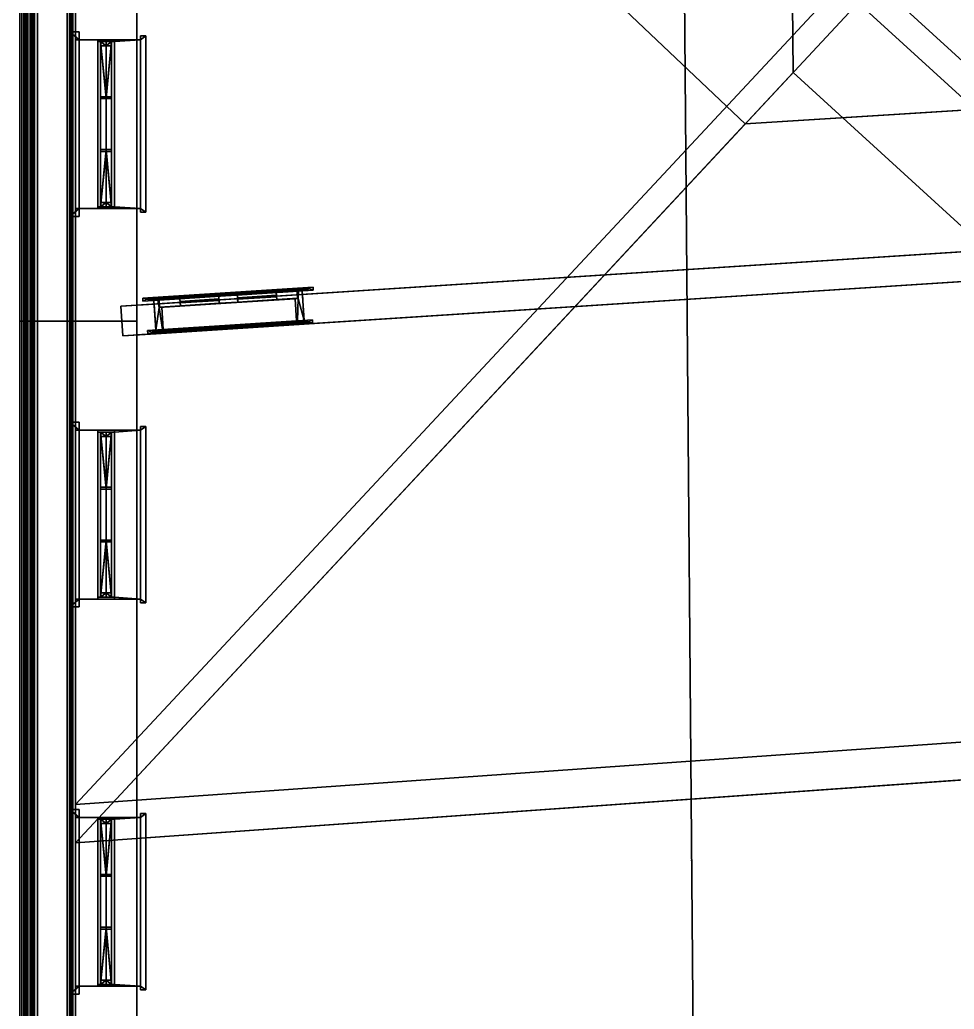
# Model space of a CAD drawing. Extents: x -0.3 to 25, y 0 to 31.3.
# Drawn here: x -0.3 to 4.74, y 2.82 to 8.15 of the extents above; entities that cross this region are included whole.
import ezdxf

# ---------------------------------------------------------------- set-up
doc = ezdxf.new("R2010")
doc.units = 0

# ---------------------------------------------------------------- blocks, each defined once
blk = doc.blocks.new('sash_big')
at = {"color": 255}
mesh = blk.add_polyface(dxfattribs=at)
corners = [(0, 0.35), (0, 0.35, 0.0522), (0, 0.35, 0.0772), (0, 0.21, 0.0772), (0, 0.21, 1.82), (0, 0.12, 0.0267), (0, 0.12, 1.82), (0, 0.02), (0, 0.02, 0.01), (0.01, 0.21, 0.0772), (0.01, 0.21, 1.81), (0.01, 0.195, 0.0772), (0.01, 0.195, 0.9752), (0.01, 0.165, 0.0772), (0.01, 0.165, 0.9371), (0.01, 0.165, 0.9752), (0.01, 0.165, 1.81), (0.01, 0.135, 0.9371), (0.01, 0.135, 1.81), (0.01, 0.12, 0.0772), (0.01, 0.12, 1.81), (0.0331, 0.195, 0.1254), (0.0331, 0.195, 0.5263), (0.0331, 0.195, 0.5363), (0.0331, 0.195, 0.9371), (0.0331, 0.165, 0.1254), (0.0331, 0.165, 0.5263), (0.0331, 0.165, 0.5363), (0.0331, 0.165, 0.9371), (0.0331, 0.165, 0.9752), (0.0331, 0.165, 1.376), (0.0331, 0.165, 1.386), (0.0331, 0.165, 1.7869), (0.0331, 0.135, 0.9752), (0.0331, 0.135, 1.376), (0.0331, 0.135, 1.386), (0.0331, 0.135, 1.7869), (0.3077, 0.195, 0.1254), (0.3077, 0.195, 0.5263), (0.3077, 0.195, 0.5363), (0.3077, 0.195, 0.9371), (0.3077, 0.165, 0.1254), (0.3077, 0.165, 0.5263), (0.3077, 0.165, 0.5363), (0.3077, 0.165, 0.9371), (0.3077, 0.165, 0.9752), (0.3077, 0.165, 1.376), (0.3077, 0.165, 1.386), (0.3077, 0.165, 1.7869), (0.3077, 0.135, 0.9752), (0.3077, 0.135, 1.376), (0.3077, 0.135, 1.386), (0.3077, 0.135, 1.7869), (0.3177, 0.195, 0.1254), (0.3177, 0.195, 0.5263), (0.3177, 0.195, 0.5363), (0.3177, 0.195, 0.9371), (0.3177, 0.165, 0.1254), (0.3177, 0.165, 0.5263), (0.3177, 0.165, 0.5363), (0.3177, 0.165, 0.9371), (0.3177, 0.165, 0.9752), (0.3177, 0.165, 1.376), (0.3177, 0.165, 1.386), (0.3177, 0.165, 1.7869), (0.3177, 0.135, 0.9752), (0.3177, 0.135, 1.376), (0.3177, 0.135, 1.386), (0.3177, 0.135, 1.7869), (0.5923, 0.195, 0.1254), (0.5923, 0.195, 0.5263), (0.5923, 0.195, 0.5363), (0.5923, 0.195, 0.9371), (0.5923, 0.165, 0.1254), (0.5923, 0.165, 0.5263), (0.5923, 0.165, 0.5363), (0.5923, 0.165, 0.9371), (0.5923, 0.165, 0.9752), (0.5923, 0.165, 1.376), (0.5923, 0.165, 1.386), (0.5923, 0.165, 1.7869), (0.5923, 0.135, 0.9752), (0.5923, 0.135, 1.376), (0.5923, 0.135, 1.386), (0.5923, 0.135, 1.7869), (0.6023, 0.195, 0.1254), (0.6023, 0.195, 0.5263), (0.6023, 0.195, 0.5363), (0.6023, 0.195, 0.9371), (0.6023, 0.165, 0.1254), (0.6023, 0.165, 0.5263), (0.6023, 0.165, 0.5363), (0.6023, 0.165, 0.9371), (0.6023, 0.165, 0.9752), (0.6023, 0.165, 1.376), (0.6023, 0.165, 1.386), (0.6023, 0.165, 1.7869), (0.6023, 0.135, 0.9752), (0.6023, 0.135, 1.376), (0.6023, 0.135, 1.386), (0.6023, 0.135, 1.7869), (0.8769, 0.195, 0.1254), (0.8769, 0.195, 0.5263), (0.8769, 0.195, 0.5363), (0.8769, 0.195, 0.9371), (0.8769, 0.165, 0.1254), (0.8769, 0.165, 0.5263), (0.8769, 0.165, 0.5363), (0.8769, 0.165, 0.9371), (0.8769, 0.165, 0.9752), (0.8769, 0.165, 1.376), (0.8769, 0.165, 1.386), (0.8769, 0.165, 1.7869), (0.8769, 0.135, 0.9752), (0.8769, 0.135, 1.376), (0.8769, 0.135, 1.386), (0.8769, 0.135, 1.7869), (0.9, 0.21, 0.0772), (0.9, 0.21, 1.81), (0.9, 0.195, 0.0772), (0.9, 0.195, 0.9752), (0.9, 0.165, 0.0772), (0.9, 0.165, 0.9371), (0.9, 0.165, 0.9752), (0.9, 0.165, 1.81), (0.9, 0.135, 0.9371), (0.9, 0.135, 1.81), (0.9, 0.12, 0.0772), (0.9, 0.12, 1.81), (0.91, 0.35), (0.91, 0.35, 0.0522), (0.91, 0.35, 0.0772), (0.91, 0.21, 0.0772), (0.91, 0.21, 1.82), (0.91, 0.12, 0.0267), (0.91, 0.12, 1.82), (0.91, 0.02), (0.91, 0.02, 0.01), (0.93, 0.35, 0.0522), (0.93, 0.35, 0.0772), (0.93, 0.38, 0.0522), (0.93, 0.38, 0.0772), (0.9525, 0.02, 0.01), (0.9525, 0.02, -0.1233), (0.9525, -0.03, 0.0017), (0.9525, -0.03, -0.1233), (-0.02, 0.35, 0.0522), (-0.02, 0.35, 0.0772), (-0.02, 0.38, 0.0522), (-0.02, 0.38, 0.0772), (-0.0425, 0.02, 0.01), (-0.0425, 0.02, -0.1233), (-0.0425, -0.03, 0.0017), (-0.0425, -0.03, -0.1233)]
mesh.append_faces([[corners[k] for k in face] for face in [(4, 3, 5, 6), (135, 134, 132, 133), (136, 143, 151, 7), (131, 130, 138, 139), (147, 146, 1, 2), (1, 130, 129, 0), (134, 130, 131, 132), (136, 129, 130, 134), (2, 1, 5, 3), (1, 0, 7, 5), (129, 136, 7, 0), (8, 7, 151, 150), (5, 7, 8), (142, 143, 136, 137), (137, 136, 134)]], dxfattribs={"color": 0})
mesh.append_faces([[corners[k] for k in face] for face in [(29, 15, 30), (109, 110, 123), (111, 112, 124), (32, 31, 16), (114, 113, 125), (36, 18, 35), (17, 33, 34), (116, 115, 126), (28, 14, 27), (108, 107, 122), (106, 105, 121), (25, 26, 13), (125, 108, 122), (14, 28, 17), (150, 152, 8), (142, 137, 144), (147, 2, 149), (3, 9, 2), (132, 131, 117), (139, 141, 131), (15, 29, 12), (123, 120, 109), (101, 102, 119), (103, 104, 120), (21, 11, 22), (24, 23, 12), (131, 2, 9, 117), (141, 149, 2, 131), (146, 147, 149, 148), (148, 149, 141, 140), (140, 141, 139, 138), (148, 140, 130, 1), (11, 119, 117, 9), (134, 5, 8, 137), (152, 144, 137, 8), (152, 153, 145, 144), (151, 143, 145, 153), (124, 16, 10, 118), (10, 4, 133, 118), (121, 13, 19, 127), (127, 19, 5, 134), (73, 69, 53, 57), (75, 59, 58, 74), (75, 71, 55, 59), (83, 79, 63, 67), (83, 67, 66, 82), (66, 62, 78, 82), (98, 82, 81, 97), (93, 77, 78, 94), (82, 78, 77, 81), (97, 93, 94, 98), (107, 103, 87, 91), (54, 53, 37, 38), (86, 85, 69, 70), (39, 38, 22, 23), (71, 70, 54, 55), (56, 55, 39, 40), (88, 87, 71, 72), (86, 87, 103, 102), (42, 38, 37, 41), (26, 22, 38, 42), (74, 70, 69, 73), (58, 54, 70, 74), (57, 53, 54, 58), (43, 39, 23, 27), (44, 40, 39, 43), (76, 72, 71, 75), (59, 55, 56, 60), (91, 87, 88, 92), (90, 86, 102, 106), (89, 85, 86, 90), (90, 106, 107, 91), (58, 42, 41, 57), (90, 74, 73, 89), (92, 76, 75, 91), (43, 27, 26, 42), (60, 44, 43, 59), (51, 35, 34, 50), (66, 50, 49, 65), (68, 52, 51, 67), (100, 84, 83, 99), (98, 114, 115, 99), (95, 111, 110, 94), (63, 47, 48, 64), (95, 79, 80, 96), (78, 62, 63, 79), (46, 30, 31, 47), (61, 45, 46, 62), (50, 46, 45, 49), (34, 30, 46, 50), (65, 61, 62, 66), (51, 47, 31, 35), (52, 48, 47, 51), (84, 80, 79, 83), (67, 63, 64, 68), (115, 111, 95, 99), (99, 95, 96, 100), (98, 94, 110, 114), (91, 75, 74, 90), (87, 86, 70, 71), (55, 54, 38, 39), (59, 43, 42, 58), (82, 98, 99, 83), (50, 66, 67, 51), (62, 46, 47, 63), (94, 78, 79, 95), (65, 81, 77, 61), (60, 56, 72, 76), (68, 64, 80, 84), (41, 37, 21, 25), (36, 32, 48, 52), (100, 96, 112, 116), (105, 101, 85, 89), (150, 151, 153, 152), (142, 144, 145, 143), (17, 125, 81, 65), (126, 18, 68, 84), (69, 119, 11, 53), (12, 120, 72, 56), (120, 12, 61, 77), (16, 124, 80, 64), (125, 17, 60, 76), (30, 15, 16, 31), (124, 123, 110, 111), (103, 120, 119, 102), (11, 12, 23, 22), (27, 14, 13, 26), (121, 122, 107, 106), (125, 126, 115, 114), (17, 34, 35, 18), (33, 29, 30, 34), (35, 31, 32, 36), (114, 110, 109, 113), (116, 112, 111, 115), (108, 104, 103, 107), (106, 102, 101, 105), (25, 21, 22, 26), (27, 23, 24, 28), (123, 124, 118, 120), (10, 16, 15, 12), (9, 3, 4, 10), (117, 118, 133, 132), (134, 135, 128, 127), (5, 19, 20, 6), (33, 49, 45, 29), (97, 113, 109, 93), (40, 44, 28, 24), (122, 121, 127, 125), (19, 13, 14, 17), (11, 9, 10, 12), (118, 117, 119, 120), (126, 125, 127, 128), (18, 20, 19, 17), (13, 57, 41), (41, 25, 13), (89, 73, 121), (121, 105, 89), (121, 73, 57, 13), (97, 81, 125), (125, 113, 97), (17, 65, 49), (49, 33, 17), (100, 116, 126), (126, 84, 100), (18, 36, 52), (52, 68, 18), (16, 64, 48), (48, 32, 16), (96, 80, 124), (124, 112, 96), (126, 128, 20, 18), (135, 6, 20, 128), (12, 56, 40), (40, 24, 12), (72, 120, 88), (104, 88, 120), (108, 92, 88, 104), (119, 69, 85), (85, 101, 119), (37, 53, 11), (11, 21, 37), (92, 108, 125), (125, 76, 92), (44, 60, 17), (17, 28, 44), (45, 61, 12), (12, 29, 45), (93, 109, 120), (120, 77, 93), (133, 4, 6, 135), (130, 140, 138), (1, 146, 148)]], dxfattribs={"color": 255})
blk = doc.blocks.new('door_inside')
mesh = blk.add_polyface()
corners = [(0.773, 0.18, 1.895), (0.66, 0.18, 1.895), (0.66, 0.18, 2.073), (0.773, 0.18, 2.073), (0.773, 0.18, 0.82), (0.45, 0.18, 2.073), (0.773, 0.18, 0.62), (0.35, 0.18, 1.895), (0.35, 0.18, 2.073), (0.773, 0.18, 0.225), (0.66, 0.18, 0.225), (0.66, 0.18, 0.82), (0.66, 0.165, 0.82), (0.45, 0.165, 0.82), (0.45, 0.165, 1.895), (0.66, 0.165, 1.895), (0.45, 0.18, 0.82), (0.45, 0.18, 1.895), (0.14, 0.18, 2.073), (0.14, 0.18, 1.895), (0.66, 0.18), (0.66, 0.18, 0.62), (0.66, 0.165, 0.225), (0.66, 0.165, 0.62), (0.45, 0.18, 0.62), (0.35, 0.165, 1.895), (0.027, 0.18, 2.073), (0.027, 0.18, 1.895), (0.66, 0.142), (0.773, 0.18), (0.45, 0.18), (0.45, 0.18, 0.225), (0.45, 0.165, 0.225), (0.45, 0.165, 0.62), (0.14, 0.18, 0.62), (0.35, 0.18, 0.82), (0.35, 0.165, 0.82), (0.14, 0.18, 0.82), (0.14, 0.165, 1.895), (0.14, 0.165, 0.82), (0.027, 0.18, 0.82), (0.773, 0.142), (0.773, 0.142, 0.225), (0.45, 0.142), (0.35, 0.165, 0.225), (0.35, 0.18, 0.62), (0.027, 0.18, 0.62), (0.773, 0.142, 0.62), (0.45, 0.142, 0.225), (0.35, 0.18), (0.14, 0.18, 0.225), (0.35, 0.18, 0.225), (0.14, 0.165, 0.225), (0.14, 0.165, 0.62), (0.35, 0.165, 0.62), (0.027, 0.18, 0.225), (0.773, 0.142, 0.82), (0.66, 0.142, 0.225), (0.66, 0.157, 0.225), (0.35, 0.142), (0.14, 0.142), (0.14, 0.18), (0.027, 0.18), (0.773, 0.142, 1.895), (0.66, 0.142, 0.62), (0.45, 0.157, 0.62), (0.66, 0.157, 0.62), (0.45, 0.142, 0.62), (0.45, 0.157, 0.225), (0.35, 0.142, 0.62), (0.027, 0.142), (0.773, 0.142, 2.073), (0.66, 0.142, 2.073), (0.66, 0.142, 0.82), (0.66, 0.142, 1.895), (0.66, 0.157, 0.82), (0.45, 0.142, 0.82), (0.35, 0.142, 0.225), (0.14, 0.142, 0.225), (0.027, 0.142, 0.225), (0.45, 0.142, 2.073), (0.45, 0.142, 1.895), (0.66, 0.157, 1.895), (0.45, 0.157, 0.82), (0.45, 0.157, 1.895), (0.35, 0.142, 1.895), (0.14, 0.142, 0.82), (0.14, 0.142, 0.62), (0.35, 0.157, 0.62), (0.35, 0.157, 0.225), (0.14, 0.157, 0.62), (0.14, 0.157, 0.225), (0.027, 0.142, 0.62), (0.35, 0.142, 2.073), (0.35, 0.142, 0.82), (0.35, 0.157, 0.82), (0.14, 0.157, 0.82), (0.027, 0.142, 0.82), (0.14, 0.142, 2.073), (0.14, 0.142, 1.895), (0.14, 0.157, 1.895), (0.35, 0.157, 1.895), (0.027, 0.142, 1.895), (0.027, 0.142, 2.073), (0.02, 0.185), (0.005, 0.19), (0, 0.185), (0.005, 0.19, 2.095), (-0.032, 0.195, 2.132), (0, 0.185, 2.1), (0.8, 0.185, 2.1), (0.78, 0.185, 2.08), (0.78, 0.185), (0.02, 0.185, 2.08), (0.78, 0.18, 2.08), (0.78, 0.18), (-0.032, 0.195), (0.832, 0.195, 2.132), (0.795, 0.19, 2.095), (0.795, 0.19), (0.8, 0.18), (0.86, 0.18, 2.16), (-0.06, 0.18), (-0.04, 0.19), (-0.04, 0.195, 2.14), (0.8, 0.185), (0.86, 0.18), (0.86, 0.195, 2.16), (-0.06, 0.18, 2.16), (-0.06, 0.195), (-0.04, 0.195), (-0.06, 0.195, 2.16), (-0.04, 0.19, 2.14), (0.84, 0.195, 2.14), (0.84, 0.19, 2.14), (0.832, 0.195), (0.86, 0.195), (0.84, 0.195), (0.84, 0.19), (-0.025, 0.005, 2.125), (-0.025, 0.01), (-0.017, 0.005), (0.825, 0.005, 2.125), (-0.045, 0.005, 2.145), (-0.045, 0.005), (-0.025, 0.005), (-0.017, 0.005, 2.117), (-0.025, 0.01, 2.125), (0.825, 0.01, 2.125), (0.825, 0.005), (0.825, 0.01), (0.845, 0.02), (0.845, 0.005), (0.845, 0.005, 2.145), (-0.045, 0.02, 2.145), (0.02, 0.01), (0.015, 0.015, 2.085), (0.845, 0.02, 2.145), (0, 0.02, 2.1), (0, 0.02), (-0.045, 0.02), (0.02, 0.01, 2.08), (0.817, 0.005, 2.117), (0.785, 0.015, 2.085), (0.817, 0.005), (0.785, 0.015), (0.035, 0.015, 2.065), (0.035, 0.015), (0.765, 0.015, 2.065), (0.78, 0.01, 2.08), (0.78, 0.01), (0.8, 0.02), (0.765, 0.015), (0.04, 0.02, 2.06), (0.035, 0.02, 2.065), (0.765, 0.02, 2.065), (0.035, 0.02), (0.025, 0.14), (0.04, 0.02), (0.04, 0.14), (0.76, 0.14, 2.06), (0.04, 0.14, 2.06), (0.765, 0.02), (0.76, 0.02, 2.06), (0.76, 0.14), (0.76, 0.02), (0.015, 0.015), (0, 0.18), (0.025, 0.18), (0.02, 0.18), (0.025, 0.18, 2.075), (0.8, 0.18, 2.1), (0, 0.18, 2.1), (0.8, 0.02, 2.1), (0.775, 0.14, 2.075), (0.025, 0.14, 2.075), (0.02, 0.18, 2.08), (0.775, 0.18, 2.075), (0.775, 0.18), (0.775, 0.14)]
mesh.append_faces([[corners[k] for k in face] for face in [(0, 1, 2, 3), (1, 0, 4, 11), (1, 17, 5, 2), (6, 21, 11, 4), (1, 11, 12, 15), (17, 1, 15, 14), (17, 7, 8, 5), (9, 10, 21, 6), (21, 24, 16, 11), (11, 16, 13, 12), (12, 13, 14, 15), (16, 17, 14, 13), (16, 35, 7, 17), (18, 8, 7, 19), (29, 20, 10, 9), (21, 10, 22, 23), (24, 21, 23, 33), (24, 45, 35, 16), (7, 35, 36, 25), (19, 7, 25, 38), (26, 18, 19, 27), (41, 28, 20, 29), (20, 30, 31, 10), (10, 31, 32, 22), (22, 32, 33, 23), (31, 24, 33, 32), (31, 51, 45, 24), (37, 35, 45, 34), (35, 37, 39, 36), (38, 25, 36, 39), (37, 19, 38, 39), (27, 19, 37, 40), (28, 41, 42, 57), (28, 43, 30, 20), (30, 49, 51, 31), (45, 51, 44, 54), (34, 45, 54, 53), (40, 37, 34, 46), (57, 42, 47, 64), (43, 28, 57, 48), (43, 59, 49, 30), (50, 51, 49, 61), (51, 50, 52, 44), (53, 54, 44, 52), (50, 34, 53, 52), (46, 34, 50, 55), (64, 47, 56, 73), (57, 64, 66, 58), (48, 57, 58, 68), (59, 43, 48, 77), (59, 60, 61, 49), (55, 50, 61, 62), (73, 56, 63, 74), (67, 64, 73, 76), (64, 67, 65, 66), (65, 68, 58, 66), (67, 48, 68, 65), (77, 48, 67, 69), (77, 78, 60, 59), (62, 61, 60, 70), (74, 63, 71, 72), (73, 74, 82, 75), (76, 73, 75, 83), (69, 67, 76, 94), (77, 69, 88, 89), (78, 77, 89, 91), (78, 79, 70, 60), (81, 74, 72, 80), (74, 81, 84, 82), (84, 83, 75, 82), (81, 76, 83, 84), (94, 76, 81, 85), (69, 94, 86, 87), (69, 87, 90, 88), (89, 88, 90, 91), (87, 78, 91, 90), (87, 92, 79, 78), (85, 81, 80, 93), (94, 85, 101, 95), (86, 94, 95, 96), (86, 97, 92, 87), (93, 98, 99, 85), (85, 99, 100, 101), (100, 96, 95, 101), (99, 86, 96, 100), (99, 102, 97, 86), (98, 103, 102, 99), (26, 103, 98, 18), (102, 103, 26, 27), (97, 102, 27, 40), (18, 98, 93, 8), (93, 80, 5, 8), (5, 80, 72, 2), (71, 3, 2, 72), (40, 46, 92, 97), (46, 55, 79, 92), (62, 70, 79, 55), (41, 29, 9, 42), (42, 9, 6, 47), (47, 6, 4, 56), (0, 63, 56, 4), (0, 3, 71, 63), (104, 105, 107, 113), (104, 189, 106, 105), (105, 106, 109, 107), (113, 107, 118, 111), (113, 196, 189, 104), (187, 106, 189), (106, 116, 108, 109), (107, 109, 110, 118), (111, 118, 119, 112), (196, 113, 111, 114), (179, 177, 195, 181), (116, 106, 187, 123), (116, 123, 132, 108), (109, 108, 117, 110), (118, 110, 125, 119), (119, 125, 115, 112), (114, 111, 112, 115), (120, 115, 125), (120, 126, 121, 191), (191, 121, 128, 192), (192, 128, 122, 187), (122, 123, 187), (123, 130, 124, 132), (108, 132, 134, 117), (110, 117, 135, 125), (138, 120, 125, 135), (126, 120, 138), (126, 136, 127, 121), (121, 127, 131, 128), (128, 131, 129, 122), (130, 123, 122, 129), (127, 136, 137), (127, 137, 133), (130, 129, 131), (127, 133, 124), (124, 130, 131), (127, 124, 131), (132, 124, 133, 134), (117, 134, 138, 135), (136, 126, 138, 137), (134, 133, 137, 138), (145, 140, 147, 139), (140, 141, 146, 147), (139, 147, 148, 142), (142, 149, 152), (143, 144, 145), (143, 145, 139), (142, 152, 153), (143, 139, 142), (142, 153, 143), (141, 186, 156, 146), (147, 146, 162, 148), (142, 148, 150, 149), (149, 150, 151, 152), (152, 151, 157, 153), (153, 157, 154, 143), (143, 154, 160, 144), (186, 155, 161, 156), (146, 156, 163, 162), (148, 162, 164, 150), (151, 150, 171), (151, 171, 193, 157), (157, 193, 158, 154), (154, 158, 159, 160), (155, 167, 166, 161), (156, 161, 169, 163), (162, 163, 165, 164), (164, 165, 171, 150), (181, 195, 194, 180), (174, 166, 167, 176), (161, 166, 168, 169), (163, 169, 170, 165), (182, 171, 165), (168, 175, 182, 172), (175, 168, 166, 174), (169, 168, 172, 170), (172, 182, 165, 170), (173, 174, 176, 178), (183, 175, 174, 173), (178, 176, 177, 179), (181, 173, 178, 179), (185, 182, 175, 183), (180, 183, 173, 181), (176, 159, 177), (184, 199, 182, 185), (183, 180, 184, 185), (186, 159, 176), (187, 189, 177, 159), (171, 182, 199), (141, 140, 159, 186), (155, 186, 176, 167), (188, 177, 189), (159, 158, 192, 187), (171, 199, 115, 120), (159, 140, 160), (195, 177, 188, 190), (188, 189, 196, 190), (158, 193, 191, 192), (198, 115, 199), (191, 193, 171, 120), (144, 160, 140, 145), (194, 195, 190, 197), (190, 196, 114, 197), (197, 114, 115, 198), (199, 194, 197, 198), (199, 184, 180, 194)]])

msp = doc.modelspace()

# ---------------------------------------------------------------- linework, layer by layer
at = {"layer": 'LIGHTS', "color": 51}
for p in [(3.3188, 3.6226, 2.5), (3.3188, 3.6226, 5.5)]:
    msp.add_point(p, dxfattribs=at)

# ---------------------------------------------------------------- block references
for name, p, rotation in [('sash_big', (0, 8.0465, 0.75), -90), ('sash_big', (0, 8.0465, 3.75), -90), ('door_inside', (0.4348, 6.4618, 0.02), 3.69831202246874), ('sash_big', (0, 5.9418, 0.75), -90), ('sash_big', (0, 5.9418, 3.75), -90), ('sash_big', (0, 3.8554, 0.75), -90), ('sash_big', (0, 3.8554, 3.75), -90)]:
    msp.add_blockref(name, p, dxfattribs=dict(rotation=rotation))

# ---------------------------------------------------------------- meshes
at = {"color": 250}
mesh = msp.add_polyface(dxfattribs=at)
corners = [(0, 0.0208, 5.89), (0, 0.0208, 6), (0, 6.53, 5.89), (0, 6.53, 6), (0, 10.776, 5.89), (0, 10.776, 6), (0, 16.8933, 5.89), (0, 16.8933, 6), (3.1332, 22.3588, 5.92), (3.1334, 22.3488, 5.89), (3.1391, 22.1188, 5.89), (3.1391, 22.1188, 6), (5.0573, 22.4067, 5.92), (5.0575, 22.3967, 5.89), (5.0633, 22.1668, 5.89), (5.0633, 22.1668, 6), (7.4525, 22.2263, 5.89), (7.4525, 22.2263, 6), (7.4963, 20.021, 5.89), (7.4963, 20.021, 6), (7.5478, 17.421, 5.89), (7.5478, 17.421, 6), (7.6779, 22.462, 5.89), (7.6877, 22.4722, 5.92), (7.7262, 20.0256, 5.89), (7.7362, 20.0258, 5.92), (7.7731, 17.6598, 5.89), (7.7829, 17.6701, 5.92), (8.2351, 17.4472, 5.89), (8.2351, 17.4472, 6), (8.3655, 11.464, 5.89), (8.3655, 11.464, 6), (8.4599, 17.6859, 5.89), (8.4697, 17.6963, 5.92), (8.5903, 11.7064, 5.89), (8.6, 11.717, 5.92), (0, 22.0406, 5.89), (0, 22.0406, 6), (-0.23, 0.0208, 5.89), (-0.23, 6.53, 5.89), (-0.23, 10.776, 5.89), (-0.23, 16.8933, 5.89), (-0.23, 22.265, 5.89), (-0.24, 0.0208, 5.92), (-0.24, 6.53, 5.92), (-0.24, 10.776, 5.92), (-0.24, 16.8933, 5.92), (-0.24, 22.2747, 5.92), (10.2995, 15.3273, 5.92), (10.3098, 15.3178, 5.89), (10.404, 11.8142, 5.92), (10.4143, 11.8048, 5.89), (10.5465, 15.0981, 5.89), (10.5465, 15.0981, 6), (10.6509, 11.5872, 5.89), (10.6509, 11.5872, 6), (11.2083, 9.6659, 5.89), (11.2083, 9.6659, 6), (11.2806, 7.2343, 5.89), (11.2806, 7.2343, 6), (11.3539, 4.7697, 5.89), (11.3539, 4.7697, 6), (11.3907, 3.5354, 5.89), (11.3907, 3.5354, 6), (11.4448, 9.4492, 5.89), (11.4551, 9.4398, 5.92), (11.5105, 7.2411, 5.89), (11.5205, 7.2414, 5.92), (11.5838, 4.7765, 5.89), (11.5938, 4.7768, 5.92), (11.6134, 3.7827, 5.89), (11.6231, 3.7935, 5.92), (13.2843, 3.9176, 5.92), (13.285, 3.9076, 5.89), (13.3022, 3.6782, 5.89), (13.3022, 3.6782, 6), (13.4618, 15.2282, 5.89), (13.4618, 15.2282, 6), (13.6614, 9.8075, 5.89), (13.6614, 9.8075, 6), (13.6831, 15.4683, 5.89), (13.6928, 15.4787, 5.92), (13.8995, 9.5909, 5.89), (13.9098, 9.5814, 5.92), (16.1073, 10.6899, 5.92), (16.1177, 10.6805, 5.89), (16.3029, 6.4581, 5.92), (16.3129, 6.4586, 5.89), (16.358, 10.464, 5.89), (16.358, 10.464, 6), (16.4096, 4.151, 5.92), (16.42, 4.1418, 5.89), (16.5426, 6.4692, 5.89), (16.5426, 6.4692, 6), (16.6601, 3.9291, 5.89), (16.6601, 3.9291, 6), (18.6903, 10.839, 5.92), (18.6909, 10.829, 5.89), (18.7041, 10.5994, 5.89), (18.7041, 10.5994, 6), (24.3733, 11.167, 5.92), (24.3739, 11.157, 5.89), (24.3871, 10.9274, 5.89), (24.3871, 10.9274, 6)]
mesh.append_faces([[corners[k] for k in face] for face in [(100, 103, 101), (1, 43, 38), (101, 103, 102), (1, 38, 0), (102, 103, 99, 98), (101, 102, 98, 97), (100, 101, 97, 96), (103, 100, 96, 99), (98, 99, 89, 88), (97, 98, 88, 85), (96, 97, 85, 84), (99, 96, 84, 89), (88, 89, 93, 92), (85, 88, 92, 87), (84, 85, 87, 86), (89, 84, 86, 93), (92, 93, 95, 94), (87, 92, 94, 91), (86, 87, 91, 90), (93, 86, 90, 95), (94, 95, 75, 74), (91, 94, 74, 73), (90, 91, 73, 72), (95, 90, 72, 75), (74, 75, 63, 62), (73, 74, 62, 70), (72, 73, 70, 71), (75, 72, 71, 63), (62, 63, 61, 60), (70, 62, 60, 68), (71, 70, 68, 69), (63, 71, 69, 61), (60, 61, 59, 58), (68, 60, 58, 66), (69, 68, 66, 67), (61, 69, 67, 59), (58, 59, 57, 56), (66, 58, 56, 64), (67, 66, 64, 65), (59, 67, 65, 57), (56, 57, 79, 78), (64, 56, 78, 82), (65, 64, 82, 83), (57, 65, 83, 79), (78, 79, 77, 76), (82, 78, 76, 80), (83, 82, 80, 81), (79, 83, 81, 77), (76, 77, 53, 52), (80, 76, 52, 49), (81, 80, 49, 48), (77, 81, 48, 53), (52, 53, 55, 54), (49, 52, 54, 51), (48, 49, 51, 50), (53, 48, 50, 55), (54, 55, 31, 30), (51, 54, 30, 34), (50, 51, 34, 35), (55, 50, 35, 31), (30, 31, 29, 28), (34, 30, 28, 32), (35, 34, 32, 33), (31, 35, 33, 29), (28, 29, 21, 20), (32, 28, 20, 26), (33, 32, 26, 27), (29, 33, 27, 21), (20, 21, 19, 18), (26, 20, 18, 24), (27, 26, 24, 25), (21, 27, 25, 19), (18, 19, 17, 16), (24, 18, 16, 22), (25, 24, 22, 23), (19, 25, 23, 17), (16, 17, 15, 14), (22, 16, 14, 13), (23, 22, 13, 12), (17, 23, 12, 15), (14, 15, 11, 10), (13, 14, 10, 9), (12, 13, 9, 8), (15, 12, 8, 11), (10, 11, 37, 36), (9, 10, 36, 42), (8, 9, 42, 47), (11, 8, 47, 37), (36, 37, 7, 6), (42, 36, 6, 41), (47, 42, 41, 46), (37, 47, 46, 7), (6, 7, 5, 4), (41, 6, 4, 40), (46, 41, 40, 45), (7, 46, 45, 5), (4, 5, 3, 2), (40, 4, 2, 39), (45, 40, 39, 44), (5, 45, 44, 3), (2, 3, 1, 0), (39, 2, 0, 38), (44, 39, 38, 43), (3, 44, 43, 1)]], dxfattribs={"color": 250})
mesh = msp.add_polyface(dxfattribs=at)
corners = [(0, 0, 6), (3.1935, 18.9257, 7.3228), (3.3479, 0.2678, 7.3868), (6.3331, 22.1984, 6), (6.6923, 0.5354, 6), (0, 22.0406, 6)]
mesh.append_faces([[corners[k] for k in face] for face in [(0, 4, 2)]], dxfattribs={"color": 85})
mesh.append_faces([[corners[k] for k in face] for face in [(5, 0, 2, 1), (4, 3, 1, 2), (3, 4, 0, 5), (3, 5, 1)]], dxfattribs={"color": 250})
mesh = msp.add_polyface(dxfattribs=at)
corners = [(0, 3.9243, 6), (0, 17.1339, 6), (4.1642, 13.1252, 7.7248), (4.2151, 8.4469, 7.746), (8.2351, 17.4472, 6), (8.5168, 4.5242, 6)]
mesh.append_faces([[corners[k] for k in face] for face in [(5, 4, 2, 3), (1, 0, 3, 2), (0, 1, 4, 5), (0, 5, 3), (4, 1, 2)]], dxfattribs={"color": 250})
mesh = msp.add_polyface(dxfattribs=at)
corners = [(0, 3.7181, 6), (3.8128, 13.4634, 7.5793), (3.8682, 7.8704, 7.6022), (7.5478, 17.421, 6), (7.8085, 4.2721, 6), (0, 17.1339, 6)]
mesh.append_faces([[corners[k] for k in face] for face in [(4, 3, 1, 2), (5, 0, 2, 1), (0, 5, 3, 4), (0, 4, 2), (3, 5, 1)]], dxfattribs={"color": 250})
mesh = msp.add_polyface(dxfattribs=at)
corners = [(0, 3.7181, 6), (0, 14.6277, 6), (4.1915, 10.619, 7.7362), (4.2172, 8.2454, 7.7469), (8.2885, 14.9974, 6), (8.5212, 4.3227, 6)]
mesh.append_faces([[corners[k] for k in face] for face in [(5, 4, 2, 3), (1, 0, 3, 2), (0, 1, 4, 5), (0, 5, 3), (4, 1, 2)]], dxfattribs={"color": 250})
at = {"color": 255}
mesh = msp.add_polyface(dxfattribs=at)
corners = [(10.6509, 11.5872, 5.89), (10.4143, 11.8048, 5.89), (8.5903, 11.7064, 5.89), (8.3655, 11.464, 5.89), (10.6509, 11.5872, 5.67), (8.3655, 11.464, 5.67), (10.6355, 11.6014, 5.67), (8.3802, 11.4798, 5.67), (10.6324, 11.6042, 5.682), (8.3831, 11.4829, 5.682), (10.6262, 11.6099, 5.691), (8.389, 11.4893, 5.691), (10.617, 11.6184, 5.697), (8.3978, 11.4987, 5.697), (10.6046, 11.6298, 5.7), (8.4095, 11.5114, 5.7), (10.6046, 11.6298, 5.715), (8.4095, 11.5114, 5.715), (10.44, 11.7811, 5.715), (8.5658, 11.6801, 5.715), (0, 10.776, 5.89), (-0.23, 10.776, 5.89), (-0.23, 6.53, 5.89), (0, 6.53, 5.89), (0, 10.776, 5.67), (0, 6.53, 5.67), (-0.015, 10.776, 5.67), (-0.015, 6.53, 5.67), (-0.018, 10.776, 5.682), (-0.018, 6.53, 5.682), (-0.024, 10.776, 5.691), (-0.024, 6.53, 5.691), (-0.033, 10.776, 5.697), (-0.033, 6.53, 5.697), (-0.045, 10.776, 5.7), (-0.045, 6.53, 5.7), (-0.045, 10.776, 5.715), (-0.045, 6.53, 5.715), (-0.205, 10.776, 5.715), (-0.205, 6.53, 5.715), (-0.205, 10.776, 5.795), (-0.205, 6.53, 5.795), (-0.22, 10.776, 5.795), (-0.22, 6.53, 5.795), (-0.22, 10.776, 5.81), (-0.22, 6.53, 5.81), (-0.233, 10.776, 5.811), (-0.233, 6.53, 5.811), (-0.244, 10.776, 5.814), (-0.244, 6.53, 5.814), (-0.256, 10.776, 5.821), (-0.256, 6.53, 5.821), (-0.264, 10.776, 5.83), (-0.264, 6.53, 5.83), (-0.27, 10.776, 5.84), (-0.27, 6.53, 5.84), (-0.279, 10.776, 5.851), (-0.279, 6.53, 5.851), (-0.289, 10.776, 5.857), (-0.289, 6.53, 5.857), (-0.3, 10.776, 5.86), (-0.3, 6.53, 5.86), (-0.3, 10.776, 5.88), (-0.3, 6.53, 5.88), (-0.264, 0.0208, 5.83), (-0.27, 0.0208, 5.84), (-0.279, 0.0208, 5.851), (-0.289, 0.0208, 5.857), (-0.3, 0.0208, 5.86), (-0.3, 0.0208, 5.88), (-0.23, 0.0208, 5.89)]
mesh.append_faces([[corners[k] for k in face] for face in [(0, 1, 2, 3), (4, 0, 3, 5), (6, 4, 5, 7), (8, 6, 7, 9), (10, 8, 9, 11), (12, 10, 11, 13), (14, 12, 13, 15), (16, 14, 15, 17), (18, 16, 17, 19), (20, 21, 22, 23), (24, 20, 23, 25), (26, 24, 25, 27), (28, 26, 27, 29), (30, 28, 29, 31), (32, 30, 31, 33), (34, 32, 33, 35), (36, 34, 35, 37), (38, 36, 37, 39), (40, 38, 39, 41), (42, 40, 41, 43), (44, 42, 43, 45), (46, 44, 45, 47), (48, 46, 47, 49), (50, 48, 49, 51), (52, 50, 51, 53), (54, 52, 53, 55), (56, 54, 55, 57), (58, 56, 57, 59), (60, 58, 59, 61), (62, 60, 61, 63), (21, 62, 63, 22), (55, 53, 64, 65), (57, 55, 65, 66), (59, 57, 66, 67), (61, 59, 67, 68), (63, 61, 68, 69), (22, 63, 69, 70)]], dxfattribs={"color": 255})
at = {"color": 250}
mesh = msp.add_polyface(dxfattribs=at)
corners = [(0, 3.7181, 6), (0, 11.0129, 6), (3.6095, 7.5927, 7.4951), (7.6859, 7.8473, 7.4808), (11.1503, 11.6141, 6), (11.3612, 4.5241, 6)]
mesh.append_faces([[corners[k] for k in face] for face in [(0, 5, 3, 2), (4, 1, 2, 3), (1, 4, 5, 0), (1, 0, 2), (5, 4, 3)]], dxfattribs={"color": 250})
mesh = msp.add_polyface(dxfattribs=at)
corners = [(0, 3.7181, 6), (0, 11.0129, 6), (3.6093, 7.5929, 7.4952), (7.6859, 7.8472, 7.4808), (11.1503, 11.6141, 6), (11.3612, 4.5241, 6)]
mesh.append_faces([[corners[k] for k in face] for face in [(0, 5, 3, 2), (4, 1, 2, 3), (1, 4, 5, 0), (1, 0, 2), (5, 4, 3)]], dxfattribs={"color": 250})
mesh = msp.add_polyface(dxfattribs=at)
corners = [(0, 3.7181, 6), (0, 11.0129, 6), (3.6094, 7.5929, 7.4952), (5.3247, 7.6999, 7.4891), (8.8329, 11.4892, 6), (8.9979, 4.3565, 6)]
mesh.append_faces([[corners[k] for k in face] for face in [(0, 5, 3, 2), (4, 1, 2, 3), (1, 4, 5, 0), (1, 0, 2), (5, 4, 3)]], dxfattribs={"color": 250})
at = {"color": 51}
mesh = msp.add_polyface(dxfattribs=at)
corners = [(0.33, 6.6154, 2.8), (0.33, 6.6154, 3), (0.33, 10.7002, 2.8), (0.33, 10.7002, 3), (10.8305, 11.2664, 2.8), (10.8305, 11.2664, 3), (10.9485, 7.3017, 2.8), (10.9485, 7.3017, 3)]
mesh.append_faces([[corners[k] for k in face] for face in [(3, 1, 7, 5), (4, 6, 0, 2), (2, 0, 1, 3), (0, 6, 7, 1), (6, 4, 5, 7), (4, 2, 3, 5)]], dxfattribs={"color": 51})
at = {"color": 119}
mesh = msp.add_polyface(dxfattribs=at)
corners = [(0.33, 6.6154), (0.33, 6.6154, 0.02), (0.33, 10.7002), (0.33, 10.7002, 0.02), (10.8305, 11.2664), (10.8305, 11.2664, 0.02), (10.9485, 7.3017), (10.9485, 7.3017, 0.02)]
mesh.append_faces([[corners[k] for k in face] for face in [(3, 1, 7, 5), (4, 6, 0, 2), (2, 0, 1, 3), (0, 6, 7, 1), (6, 4, 5, 7), (4, 2, 3, 5)]], dxfattribs={"color": 119})
at = {"color": 51}
mesh = msp.add_polyface(dxfattribs=at)
corners = [(0.33, 6.6154, 5.8), (0.33, 6.6154, 6), (0.33, 10.7002, 5.8), (0.33, 10.7002, 6), (10.8305, 11.2664, 5.8), (10.8305, 11.2664, 6), (10.9485, 7.3017, 5.8), (10.9485, 7.3017, 6)]
mesh.append_faces([[corners[k] for k in face] for face in [(3, 1, 7, 5), (4, 6, 0, 2), (2, 0, 1, 3), (0, 6, 7, 1), (6, 4, 5, 7), (4, 2, 3, 5)]], dxfattribs={"color": 51})
at = {"color": 119}
mesh = msp.add_polyface(dxfattribs=at)
corners = [(0.33, 6.6154, 3), (0.33, 6.6154, 3.02), (0.33, 10.7002, 3), (0.33, 10.7002, 3.02), (10.8305, 11.2664, 3), (10.8305, 11.2664, 3.02), (10.9485, 7.3017, 3), (10.9485, 7.3017, 3.02)]
mesh.append_faces([[corners[k] for k in face] for face in [(3, 1, 7, 5), (4, 6, 0, 2), (2, 0, 1, 3), (0, 6, 7, 1), (6, 4, 5, 7), (4, 2, 3, 5)]], dxfattribs={"color": 119})
at = {"color": 85}
mesh = msp.add_polyface(dxfattribs=at)
corners = [(0, 8.0465), (0, 8.0465, 3), (0, 9.2595), (0, 9.2595, 3), (0.33, 8.0465), (0.33, 8.0465, 3), (0.33, 9.2595), (0.33, 9.2595, 3)]
mesh.append_faces([[corners[k] for k in face] for face in [(3, 1, 5, 7), (6, 4, 0, 2), (2, 0, 1, 3), (0, 4, 5, 1), (4, 6, 7, 5), (6, 2, 3, 7)]], dxfattribs={"color": 85})
mesh = msp.add_polyface(dxfattribs=at)
corners = [(0, 8.0465, 3), (0, 8.0465, 6), (0, 9.2595, 3), (0, 9.2595, 6), (0.33, 8.0465, 3), (0.33, 8.0465, 6), (0.33, 9.2595, 3), (0.33, 9.2595, 6)]
mesh.append_faces([[corners[k] for k in face] for face in [(3, 1, 5, 7), (6, 4, 0, 2), (2, 0, 1, 3), (0, 4, 5, 1), (4, 6, 7, 5), (6, 2, 3, 7)]], dxfattribs={"color": 85})
mesh = msp.add_polyface(dxfattribs=at)
corners = [(0, 7.1365), (0, 7.1365, 0.75), (0, 8.0465), (0, 8.0465, 0.75), (0.33, 7.1365), (0.33, 7.1365, 0.75), (0.33, 8.0465), (0.33, 8.0465, 0.75)]
mesh.append_faces([[corners[k] for k in face] for face in [(3, 1, 5, 7), (6, 4, 0, 2), (2, 0, 1, 3), (0, 4, 5, 1), (4, 6, 7, 5), (6, 2, 3, 7)]], dxfattribs={"color": 85})
mesh = msp.add_polyface(dxfattribs=at)
corners = [(0, 7.1365, 2.57), (0, 7.1365, 3), (0, 8.0465, 2.57), (0, 8.0465, 3), (0.33, 7.1365, 2.57), (0.33, 7.1365, 3), (0.33, 8.0465, 2.57), (0.33, 8.0465, 3)]
mesh.append_faces([[corners[k] for k in face] for face in [(3, 1, 5, 7), (6, 4, 0, 2), (2, 0, 1, 3), (0, 4, 5, 1), (4, 6, 7, 5), (6, 2, 3, 7)]], dxfattribs={"color": 85})
mesh = msp.add_polyface(dxfattribs=at)
corners = [(0, 7.1365, 3), (0, 7.1365, 3.75), (0, 8.0465, 3), (0, 8.0465, 3.75), (0.33, 7.1365, 3), (0.33, 7.1365, 3.75), (0.33, 8.0465, 3), (0.33, 8.0465, 3.75)]
mesh.append_faces([[corners[k] for k in face] for face in [(3, 1, 5, 7), (6, 4, 0, 2), (2, 0, 1, 3), (0, 4, 5, 1), (4, 6, 7, 5), (6, 2, 3, 7)]], dxfattribs={"color": 85})
mesh = msp.add_polyface(dxfattribs=at)
corners = [(0, 7.1365, 5.57), (0, 7.1365, 6), (0, 8.0465, 5.57), (0, 8.0465, 6), (0.33, 7.1365, 5.57), (0.33, 7.1365, 6), (0.33, 8.0465, 5.57), (0.33, 8.0465, 6)]
mesh.append_faces([[corners[k] for k in face] for face in [(3, 1, 5, 7), (6, 4, 0, 2), (2, 0, 1, 3), (0, 4, 5, 1), (4, 6, 7, 5), (6, 2, 3, 7)]], dxfattribs={"color": 85})
mesh = msp.add_polyface(dxfattribs=at)
corners = [(0, 6.53), (0, 6.53, 3), (0, 7.1365), (0, 7.1365, 3), (0.33, 6.53), (0.33, 6.53, 3), (0.33, 7.1365), (0.33, 7.1365, 3)]
mesh.append_faces([[corners[k] for k in face] for face in [(3, 1, 5, 7), (6, 4, 0, 2), (2, 0, 1, 3), (0, 4, 5, 1), (4, 6, 7, 5), (6, 2, 3, 7)]], dxfattribs={"color": 85})
mesh = msp.add_polyface(dxfattribs=at)
corners = [(0, 6.53, 3), (0, 6.53, 6), (0, 7.1365, 3), (0, 7.1365, 6), (0.33, 6.53, 3), (0.33, 6.53, 6), (0.33, 7.1365, 3), (0.33, 7.1365, 6)]
mesh.append_faces([[corners[k] for k in face] for face in [(3, 1, 5, 7), (6, 4, 0, 2), (2, 0, 1, 3), (0, 4, 5, 1), (4, 6, 7, 5), (6, 2, 3, 7)]], dxfattribs={"color": 85})
at = {"color": 51}
mesh = msp.add_polyface(dxfattribs=at)
corners = [(1.2228, 6.6731), (1.2228, 6.6731, 3), (1.2331, 6.5134), (1.2331, 6.5134, 3), (6.3312, 7.0033), (6.3312, 7.0033, 3), (6.3415, 6.8436), (6.3415, 6.8436, 3)]
mesh.append_faces([[corners[k] for k in face] for face in [(3, 7, 5, 1), (0, 4, 6, 2), (2, 6, 7, 3), (6, 4, 5, 7), (4, 0, 1, 5), (0, 2, 3, 1)]], dxfattribs={"color": 51})
mesh = msp.add_polyface(dxfattribs=at)
corners = [(0.2448, 6.6099, 3), (0.2448, 6.6099, 6), (0.2552, 6.4502, 3), (0.2552, 6.4502, 6), (5.3533, 6.9401, 3), (5.3533, 6.9401, 6), (5.3636, 6.7804, 3), (5.3636, 6.7804, 6)]
mesh.append_faces([[corners[k] for k in face] for face in [(5, 1, 3, 7), (6, 2, 0, 4), (4, 0, 1, 5), (0, 2, 3, 1), (2, 6, 7, 3), (6, 4, 5, 7)]], dxfattribs={"color": 51})
mesh = msp.add_polyface(dxfattribs=at)
corners = [(0.33, 0.3575, 2.8), (0.33, 0.3575, 3), (0.33, 6.455, 2.8), (0.33, 6.455, 3), (6.2578, 6.8382, 2.8), (6.2578, 6.8382, 3), (6.3572, 0.8396, 2.8), (6.3572, 0.8396, 3)]
mesh.append_faces([[corners[k] for k in face] for face in [(1, 7, 5, 3), (2, 4, 6, 0), (0, 6, 7, 1), (6, 4, 5, 7), (4, 2, 3, 5), (2, 0, 1, 3)]], dxfattribs={"color": 51})
at = {"color": 119}
mesh = msp.add_polyface(dxfattribs=at)
corners = [(0.33, 0.3575), (0.33, 0.3575, 0.02), (0.33, 6.455), (0.33, 6.455, 0.02), (6.2578, 6.8382), (6.2578, 6.8382, 0.02), (6.3572, 0.8396), (6.3572, 0.8396, 0.02)]
mesh.append_faces([[corners[k] for k in face] for face in [(1, 7, 5, 3), (2, 4, 6, 0), (0, 6, 7, 1), (6, 4, 5, 7), (4, 2, 3, 5), (2, 0, 1, 3)]], dxfattribs={"color": 119})
at = {"color": 51}
mesh = msp.add_polyface(dxfattribs=at)
corners = [(0.33, 0.3575, 5.8), (0.33, 0.3575, 6), (0.33, 6.455, 5.8), (0.33, 6.455, 6), (6.2578, 6.8382, 5.8), (6.2578, 6.8382, 6), (6.3572, 0.8396, 5.8), (6.3572, 0.8396, 6)]
mesh.append_faces([[corners[k] for k in face] for face in [(1, 7, 5, 3), (2, 4, 6, 0), (0, 6, 7, 1), (6, 4, 5, 7), (4, 2, 3, 5), (2, 0, 1, 3)]], dxfattribs={"color": 51})
at = {"color": 119}
mesh = msp.add_polyface(dxfattribs=at)
corners = [(0.33, 0.3575, 3), (0.33, 0.3575, 3.02), (0.33, 6.455, 3), (0.33, 6.455, 3.02), (6.2578, 6.8382, 3), (6.2578, 6.8382, 3.02), (6.3572, 0.8396, 3), (6.3572, 0.8396, 3.02)]
mesh.append_faces([[corners[k] for k in face] for face in [(1, 7, 5, 3), (2, 4, 6, 0), (0, 6, 7, 1), (6, 4, 5, 7), (4, 2, 3, 5), (2, 0, 1, 3)]], dxfattribs={"color": 119})
at = {"color": 51}
mesh = msp.add_polyface(dxfattribs=at)
corners = [(0.4245, 6.6215), (0.4245, 6.6215, 0.02), (0.4348, 6.4618), (0.4348, 6.4618, 0.02), (1.2228, 6.6731), (1.2228, 6.6731, 0.02), (1.2331, 6.5134), (1.2331, 6.5134, 0.02)]
mesh.append_faces([[corners[k] for k in face] for face in [(3, 7, 5, 1), (0, 4, 6, 2), (2, 6, 7, 3), (6, 4, 5, 7), (4, 0, 1, 5), (0, 2, 3, 1)]], dxfattribs={"color": 51})
mesh = msp.add_polyface(dxfattribs=at)
corners = [(0.4245, 6.6215, 2.12), (0.4245, 6.6215, 3), (0.4348, 6.4618, 2.12), (0.4348, 6.4618, 3), (1.2228, 6.6731, 2.12), (1.2228, 6.6731, 3), (1.2331, 6.5134, 2.12), (1.2331, 6.5134, 3)]
mesh.append_faces([[corners[k] for k in face] for face in [(3, 7, 5, 1), (0, 4, 6, 2), (2, 6, 7, 3), (6, 4, 5, 7), (4, 0, 1, 5), (0, 2, 3, 1)]], dxfattribs={"color": 51})
mesh = msp.add_polyface(dxfattribs=at)
corners = [(0.2448, 6.6099), (0.2448, 6.6099, 3), (0.2552, 6.4502), (0.2552, 6.4502, 3), (0.4245, 6.6215), (0.4245, 6.6215, 3), (0.4348, 6.4618), (0.4348, 6.4618, 3)]
mesh.append_faces([[corners[k] for k in face] for face in [(3, 7, 5, 1), (0, 4, 6, 2), (2, 6, 7, 3), (6, 4, 5, 7), (4, 0, 1, 5), (0, 2, 3, 1)]], dxfattribs={"color": 51})
at = {"color": 255}
mesh = msp.add_polyface(dxfattribs=at)
corners = [(-0.22, 0.0208, 5.81), (-0.22, 0.0208, 5.795), (-0.205, 0.0208, 5.795), (-0.045, 0.0208, 5.715), (-0.045, 0.0208, 5.7), (-0.033, 0.0208, 5.697), (-0.018, 0.0208, 5.682), (-0.015, 0.0208, 5.67), (0, 0.0208, 5.67), (-0.205, 0.0208, 5.715), (-0.3, 0.0208, 5.88), (-0.3, 0.0208, 5.86), (-0.289, 0.0208, 5.857), (-0.23, 0.0208, 5.89), (-0.279, 0.0208, 5.851), (-0.27, 0.0208, 5.84), (-0.264, 0.0208, 5.83), (-0.256, 0.0208, 5.821), (-0.244, 0.0208, 5.814), (-0.233, 0.0208, 5.811), (-0.024, 0.0208, 5.691), (0, 0.0208, 5.89), (0, 6.53, 5.89), (-0.23, 6.53, 5.89), (0, 6.53, 5.67), (-0.015, 6.53, 5.67), (-0.018, 6.53, 5.682), (-0.024, 6.53, 5.691), (-0.033, 6.53, 5.697), (-0.045, 6.53, 5.7), (-0.045, 6.53, 5.715), (-0.205, 6.53, 5.715), (-0.205, 6.53, 5.795), (-0.22, 6.53, 5.795), (-0.22, 6.53, 5.81), (-0.233, 6.53, 5.811), (-0.244, 6.53, 5.814), (-0.256, 6.53, 5.821), (-0.264, 6.53, 5.83)]
mesh.append_faces([[corners[k] for k in face] for face in [(0, 1, 2), (3, 4, 5), (6, 7, 8), (2, 9, 3), (10, 11, 12), (13, 10, 12), (13, 12, 14), (13, 14, 15), (13, 15, 16), (13, 16, 17), (13, 17, 18), (13, 18, 19), (13, 19, 0), (13, 0, 2), (13, 2, 3), (3, 5, 20), (20, 6, 8), (20, 8, 21), (3, 20, 21), (13, 3, 21), (22, 23, 13, 21), (24, 22, 21, 8), (25, 24, 8, 7), (26, 25, 7, 6), (27, 26, 6, 20), (28, 27, 20, 5), (29, 28, 5, 4), (30, 29, 4, 3), (31, 30, 3, 9), (32, 31, 9, 2), (33, 32, 2, 1), (34, 33, 1, 0), (35, 34, 0, 19), (36, 35, 19, 18), (37, 36, 18, 17), (38, 37, 17, 16)]], dxfattribs={"color": 255})
at = {"color": 85}
mesh = msp.add_polyface(dxfattribs=at)
corners = [(0, 5.9418), (0, 5.9418, 3), (0, 6.53), (0, 6.53, 3), (0.33, 5.9418), (0.33, 5.9418, 3), (0.33, 6.53), (0.33, 6.53, 3)]
mesh.append_faces([[corners[k] for k in face] for face in [(3, 1, 5, 7), (6, 4, 0, 2), (2, 0, 1, 3), (0, 4, 5, 1), (4, 6, 7, 5), (6, 2, 3, 7)]], dxfattribs={"color": 85})
mesh = msp.add_polyface(dxfattribs=at)
corners = [(0, 5.9418, 3), (0, 5.9418, 6), (0, 6.53, 3), (0, 6.53, 6), (0.33, 5.9418, 3), (0.33, 5.9418, 6), (0.33, 6.53, 3), (0.33, 6.53, 6)]
mesh.append_faces([[corners[k] for k in face] for face in [(3, 1, 5, 7), (6, 4, 0, 2), (2, 0, 1, 3), (0, 4, 5, 1), (4, 6, 7, 5), (6, 2, 3, 7)]], dxfattribs={"color": 85})
mesh = msp.add_polyface(dxfattribs=at)
corners = [(0, 5.0318), (0, 5.0318, 0.75), (0, 5.9418), (0, 5.9418, 0.75), (0.33, 5.0318), (0.33, 5.0318, 0.75), (0.33, 5.9418), (0.33, 5.9418, 0.75)]
mesh.append_faces([[corners[k] for k in face] for face in [(3, 1, 5, 7), (6, 4, 0, 2), (2, 0, 1, 3), (0, 4, 5, 1), (4, 6, 7, 5), (6, 2, 3, 7)]], dxfattribs={"color": 85})
mesh = msp.add_polyface(dxfattribs=at)
corners = [(0, 5.0318, 2.57), (0, 5.0318, 3), (0, 5.9418, 2.57), (0, 5.9418, 3), (0.33, 5.0318, 2.57), (0.33, 5.0318, 3), (0.33, 5.9418, 2.57), (0.33, 5.9418, 3)]
mesh.append_faces([[corners[k] for k in face] for face in [(3, 1, 5, 7), (6, 4, 0, 2), (2, 0, 1, 3), (0, 4, 5, 1), (4, 6, 7, 5), (6, 2, 3, 7)]], dxfattribs={"color": 85})
mesh = msp.add_polyface(dxfattribs=at)
corners = [(0, 5.0318, 3), (0, 5.0318, 3.75), (0, 5.9418, 3), (0, 5.9418, 3.75), (0.33, 5.0318, 3), (0.33, 5.0318, 3.75), (0.33, 5.9418, 3), (0.33, 5.9418, 3.75)]
mesh.append_faces([[corners[k] for k in face] for face in [(3, 1, 5, 7), (6, 4, 0, 2), (2, 0, 1, 3), (0, 4, 5, 1), (4, 6, 7, 5), (6, 2, 3, 7)]], dxfattribs={"color": 85})
mesh = msp.add_polyface(dxfattribs=at)
corners = [(0, 5.0318, 5.57), (0, 5.0318, 6), (0, 5.9418, 5.57), (0, 5.9418, 6), (0.33, 5.0318, 5.57), (0.33, 5.0318, 6), (0.33, 5.9418, 5.57), (0.33, 5.9418, 6)]
mesh.append_faces([[corners[k] for k in face] for face in [(3, 1, 5, 7), (6, 4, 0, 2), (2, 0, 1, 3), (0, 4, 5, 1), (4, 6, 7, 5), (6, 2, 3, 7)]], dxfattribs={"color": 85})
mesh = msp.add_polyface(dxfattribs=at)
corners = [(0, 3.8554), (0, 3.8554, 3), (0, 5.0318), (0, 5.0318, 3), (0.33, 3.8554), (0.33, 3.8554, 3), (0.33, 5.0318), (0.33, 5.0318, 3)]
mesh.append_faces([[corners[k] for k in face] for face in [(3, 1, 5, 7), (6, 4, 0, 2), (2, 0, 1, 3), (0, 4, 5, 1), (4, 6, 7, 5), (6, 2, 3, 7)]], dxfattribs={"color": 85})
mesh = msp.add_polyface(dxfattribs=at)
corners = [(0, 3.8554, 3), (0, 3.8554, 6), (0, 5.0318, 3), (0, 5.0318, 6), (0.33, 3.8554, 3), (0.33, 3.8554, 6), (0.33, 5.0318, 3), (0.33, 5.0318, 6)]
mesh.append_faces([[corners[k] for k in face] for face in [(3, 1, 5, 7), (6, 4, 0, 2), (2, 0, 1, 3), (0, 4, 5, 1), (4, 6, 7, 5), (6, 2, 3, 7)]], dxfattribs={"color": 85})
mesh = msp.add_polyface(dxfattribs=at)
corners = [(0, 2.9454), (0, 2.9454, 0.75), (0, 3.8554), (0, 3.8554, 0.75), (0.33, 2.9454), (0.33, 2.9454, 0.75), (0.33, 3.8554), (0.33, 3.8554, 0.75)]
mesh.append_faces([[corners[k] for k in face] for face in [(3, 1, 5, 7), (6, 4, 0, 2), (2, 0, 1, 3), (0, 4, 5, 1), (4, 6, 7, 5), (6, 2, 3, 7)]], dxfattribs={"color": 85})
mesh = msp.add_polyface(dxfattribs=at)
corners = [(0, 2.9454, 2.57), (0, 2.9454, 3), (0, 3.8554, 2.57), (0, 3.8554, 3), (0.33, 2.9454, 2.57), (0.33, 2.9454, 3), (0.33, 3.8554, 2.57), (0.33, 3.8554, 3)]
mesh.append_faces([[corners[k] for k in face] for face in [(3, 1, 5, 7), (6, 4, 0, 2), (2, 0, 1, 3), (0, 4, 5, 1), (4, 6, 7, 5), (6, 2, 3, 7)]], dxfattribs={"color": 85})
mesh = msp.add_polyface(dxfattribs=at)
corners = [(0, 2.9454, 3), (0, 2.9454, 3.75), (0, 3.8554, 3), (0, 3.8554, 3.75), (0.33, 2.9454, 3), (0.33, 2.9454, 3.75), (0.33, 3.8554, 3), (0.33, 3.8554, 3.75)]
mesh.append_faces([[corners[k] for k in face] for face in [(3, 1, 5, 7), (6, 4, 0, 2), (2, 0, 1, 3), (0, 4, 5, 1), (4, 6, 7, 5), (6, 2, 3, 7)]], dxfattribs={"color": 85})
mesh = msp.add_polyface(dxfattribs=at)
corners = [(0, 2.9454, 5.57), (0, 2.9454, 6), (0, 3.8554, 5.57), (0, 3.8554, 6), (0.33, 2.9454, 5.57), (0.33, 2.9454, 6), (0.33, 3.8554, 5.57), (0.33, 3.8554, 6)]
mesh.append_faces([[corners[k] for k in face] for face in [(3, 1, 5, 7), (6, 4, 0, 2), (2, 0, 1, 3), (0, 4, 5, 1), (4, 6, 7, 5), (6, 2, 3, 7)]], dxfattribs={"color": 85})
mesh = msp.add_polyface(dxfattribs=at)
corners = [(0, 1.769), (0, 1.769, 3), (0, 2.9454), (0, 2.9454, 3), (0.33, 1.769), (0.33, 1.769, 3), (0.33, 2.9454), (0.33, 2.9454, 3)]
mesh.append_faces([[corners[k] for k in face] for face in [(3, 1, 5, 7), (6, 4, 0, 2), (2, 0, 1, 3), (0, 4, 5, 1), (4, 6, 7, 5), (6, 2, 3, 7)]], dxfattribs={"color": 85})
mesh = msp.add_polyface(dxfattribs=at)
corners = [(0, 1.769, 3), (0, 1.769, 6), (0, 2.9454, 3), (0, 2.9454, 6), (0.33, 1.769, 3), (0.33, 1.769, 6), (0.33, 2.9454, 3), (0.33, 2.9454, 6)]
mesh.append_faces([[corners[k] for k in face] for face in [(3, 1, 5, 7), (6, 4, 0, 2), (2, 0, 1, 3), (0, 4, 5, 1), (4, 6, 7, 5), (6, 2, 3, 7)]], dxfattribs={"color": 85})

doc.saveas('drawing.dxf')
